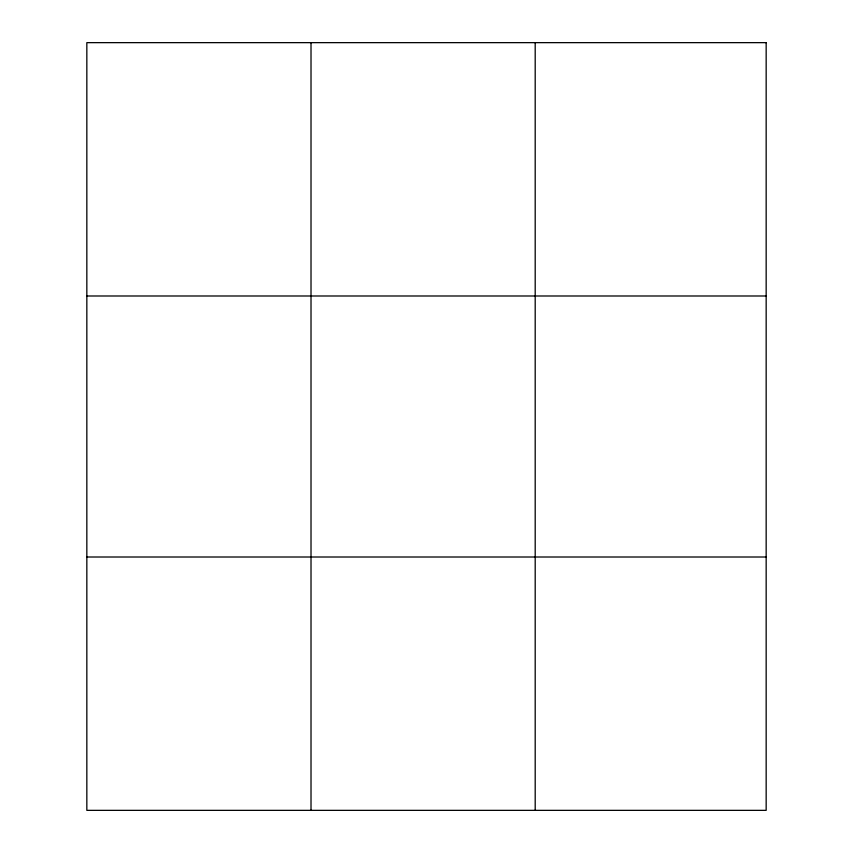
<?xml version="1.0" encoding="UTF-8"?>
<svg xmlns="http://www.w3.org/2000/svg" width="853" height="853" viewBox="0 0 853 853"><rect width="100%" height="100%" fill="white"/><g stroke="black" fill="none" stroke-linecap="round" stroke-linejoin="round"><path stroke-width="1.28" d="M311.014 42.65L311.014 810.35M535.194 42.65L535.194 810.35M86.835 295.991L766.165 295.991M86.835 557.009L766.165 557.009M766.165 42.65L766.165 810.35L86.835 810.35L86.835 42.65L766.165 42.65"/></g></svg>
